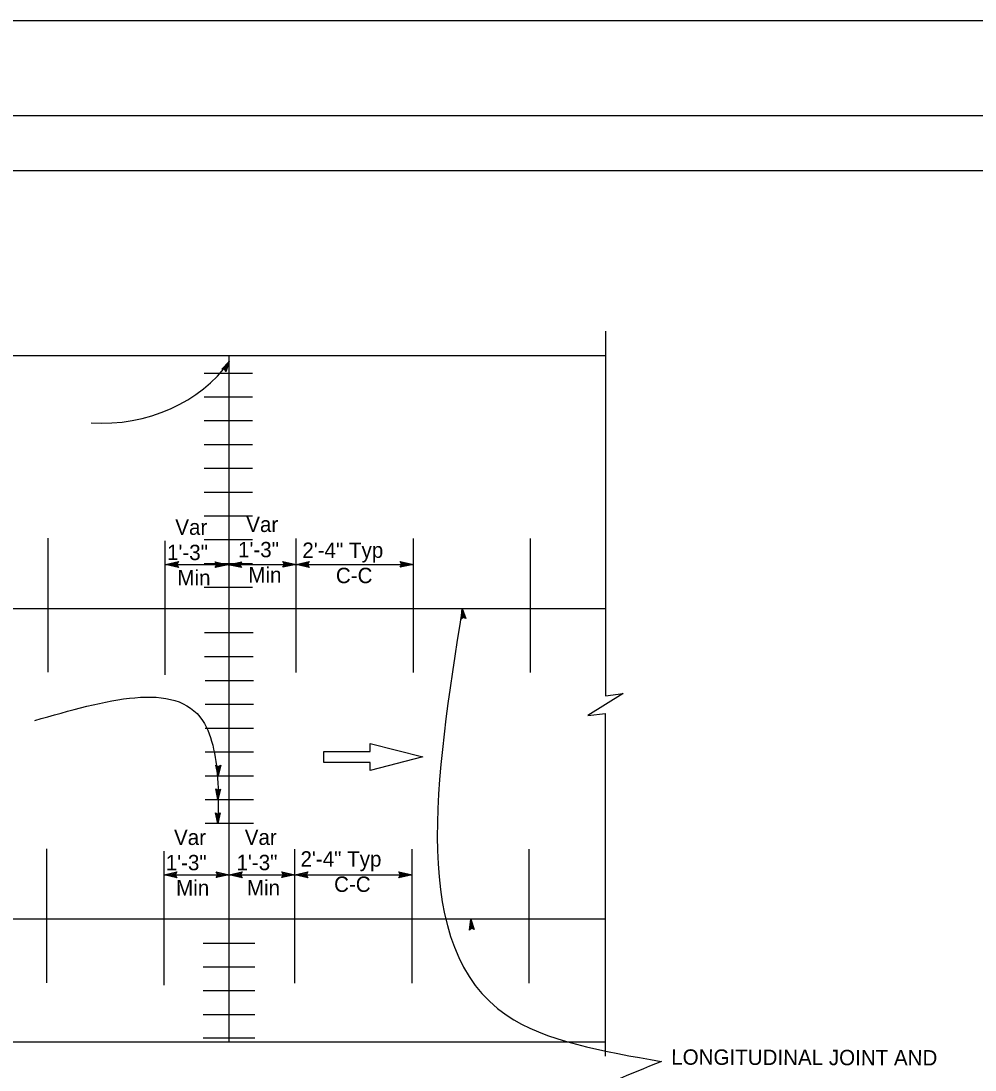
# Model space of a CAD drawing. Extents: x -894 to 866, y -472 to 714.
# Drawn here: x -192.5 to 242, y 236 to 713.6 of the extents above; entities that cross this region are included whole.
import ezdxf

# ---------------------------------------------------------------- set-up
doc = ezdxf.new("R2010")
doc.units = 0
for name, color, linetype in [('border_PLOTTING-ELEMENTS', 7, 'Continuous'), ('border_rw_22x34_Cut_Lines', 7, 'Continuous'), ('border_SHEET', 7, 'Continuous'), ('pp_PRESENTATION', 7, 'Continuous'), ('rd_PAVEMENT', 7, 'Continuous'), ('rd_PAVEMENT-anno', 7, 'Continuous'), ('STR_Reinforcement A', 7, 'Continuous'), ('STR_Reinforcement B', 7, 'Continuous')]:
    doc.layers.add(name, color=color, linetype=linetype)

msp = doc.modelspace()

# ---------------------------------------------------------------- linework, layer by layer
at = {"layer": 'border_PLOTTING-ELEMENTS'}
for points in [[(-894.04, -472.44), (865.96, -472.44), (865.96, 713.56), (-894.04, 713.56)], [(-864.04, 670.56), (835.96, 670.56), (835.96, -429.44), (-864.04, -429.44)]]:
    msp.add_lwpolyline(points, close=True, dxfattribs=at)
at = {"layer": 'border_rw_22x34_Cut_Lines'}
msp.add_lwpolyline([(-864.04, 670.56), (835.96, 670.56), (835.96, -429.44), (-864.04, -429.44)], close=True, dxfattribs=at)
at = {"layer": 'border_SHEET'}
msp.add_line((-814.04, 645.56), (810.96, 645.56), dxfattribs=at)
at = {"layer": 'pp_PRESENTATION'}
for p, q in [((-33.42, 381.04), (-33.42, 384.68)), ((-33.42, 384.68), (-9.51, 378.54)), ((-54.52, 378.54), (-54.52, 381.04)), ((-54.52, 381.04), (-33.42, 381.04)), ((-54.52, 376.04), (-54.52, 378.54)), ((-9.51, 378.54), (-33.42, 372.4)), ((-33.42, 376.04), (-54.52, 376.04)), ((-33.42, 372.4), (-33.42, 376.04))]:
    msp.add_line(p, q, dxfattribs=at)
at = {"layer": 'rd_PAVEMENT'}
for p, q in [((73.72, 572.3), (73.72, 406.39)), ((-688.41, 561.29), (73.72, 561.29)), ((-97.62, 249), (-97.62, 561.29)), ((-688.41, 446.11), (73.72, 446.11)), ((81.72, 407.39), (65.72, 397.39)), ((73.72, 406.39), (81.72, 407.39)), ((65.72, 397.39), (73.72, 398.39)), ((73.58, 398.38), (73.58, 242.27)), ((-688.41, 304.81), (73.58, 304.81)), ((-294.59, 248.86), (73.58, 248.86))]:
    msp.add_line(p, q, dxfattribs=at)
at = {"layer": 'rd_PAVEMENT-anno'}
for p, q in [((-101.02, 554.99), (-97.63, 558.56)), ((-99.77, 554.99), (-101.02, 554.99)), ((-101.02, 554.99), (-101.02, 554.99)), ((-100.68, 555), (-98.19, 557.61)), ((-100.34, 555.01), (-98.77, 556.66)), ((-100.03, 554.99), (-99.33, 555.72)), ((-99.18, 553.89), (-99.77, 554.99)), ((-99.33, 555.72), (-99.65, 554.78)), ((-98.77, 556.66), (-99.5, 554.47)), ((-98.2, 557.6), (-99.33, 554.2)), ((-97.63, 558.56), (-99.18, 553.89)), ((-97.63, 558.56), (-97.63, 558.56)), ((-99.18, 553.89), (-99.18, 553.89)), ((-126.76, 466.2), (-67.19, 466.2)), ((-126.7, 466.19), (-120.7, 467.52)), ((-120.7, 464.85), (-126.7, 466.19)), ((-126.7, 466.19), (-126.7, 466.19)), ((-120.92, 465.21), (-125.32, 466.19)), ((-125.31, 466.2), (-120.94, 467.16)), ((-123.94, 466.19), (-121.11, 466.82)), ((-121.15, 465.57), (-123.94, 466.19)), ((-122.56, 466.19), (-121.35, 466.46)), ((-121.33, 465.92), (-122.56, 466.19)), ((-120.7, 467.52), (-121.5, 466.19)), ((-121.5, 466.19), (-120.7, 464.85)), ((-120.7, 467.52), (-120.7, 467.52)), ((-120.7, 464.85), (-120.7, 464.85)), ((-103.31, 466.05), (-104.11, 467.39)), ((-104.11, 467.39), (-104.11, 467.39)), ((-104.11, 467.39), (-98.11, 466.05)), ((-98.11, 466.05), (-104.11, 464.72)), ((-104.11, 464.72), (-103.31, 466.05)), ((-104.11, 464.72), (-104.11, 464.72)), ((-103.89, 467.03), (-99.49, 466.05)), ((-99.5, 466.05), (-103.87, 465.08)), ((-100.87, 466.05), (-103.7, 465.43)), ((-103.66, 466.67), (-100.87, 466.05)), ((-103.48, 466.33), (-102.25, 466.05)), ((-102.25, 466.05), (-103.46, 465.79)), ((-98.11, 466.05), (-92.11, 467.38)), ((-92.11, 464.71), (-98.11, 466.05)), ((-98.11, 466.05), (-98.11, 466.05)), ((-98.11, 466.05), (-98.11, 466.05)), ((-92.32, 465.07), (-96.73, 466.05)), ((-96.72, 466.05), (-92.34, 467.02)), ((-95.35, 466.05), (-92.52, 466.67)), ((-92.56, 465.43), (-95.35, 466.05)), ((-93.96, 466.05), (-92.76, 466.31)), ((-92.73, 465.77), (-93.96, 466.05)), ((-92.11, 467.38), (-92.91, 466.05)), ((-92.91, 466.05), (-92.11, 464.71)), ((-92.11, 467.38), (-92.11, 467.38)), ((-92.11, 464.71), (-92.11, 464.71)), ((-72.4, 466.2), (-73.2, 467.54)), ((-73.2, 467.54), (-73.2, 467.54)), ((-73.2, 467.54), (-67.2, 466.2)), ((-67.2, 466.2), (-73.2, 464.87)), ((-73.2, 464.87), (-72.4, 466.2)), ((-73.2, 464.87), (-73.2, 464.87)), ((-72.98, 467.19), (-68.58, 466.2)), ((-68.59, 466.2), (-72.96, 465.23)), ((-69.96, 466.21), (-72.79, 465.58)), ((-72.75, 466.83), (-69.96, 466.21)), ((-72.57, 466.48), (-71.34, 466.21)), ((-71.34, 466.21), (-72.55, 465.94)), ((-67.2, 466.2), (-67.2, 466.2)), ((-67.19, 466.2), (-13.79, 466.2)), ((-67.18, 466.19), (-61.18, 467.52)), ((-61.18, 464.85), (-67.18, 466.19)), ((-67.18, 466.19), (-67.18, 466.19)), ((-61.4, 465.21), (-65.8, 466.19)), ((-65.79, 466.2), (-61.42, 467.16)), ((-64.42, 466.19), (-61.6, 466.82)), ((-61.63, 465.57), (-64.42, 466.19)), ((-63.04, 466.19), (-61.83, 466.46)), ((-61.81, 465.92), (-63.04, 466.19)), ((-61.18, 467.52), (-61.98, 466.19)), ((-61.98, 466.19), (-61.18, 464.85)), ((-61.18, 467.52), (-61.18, 467.52)), ((-61.18, 464.85), (-61.18, 464.85)), ((-18.99, 466.2), (-19.79, 467.54)), ((-19.79, 467.54), (-19.79, 467.54)), ((-19.79, 467.54), (-13.79, 466.2)), ((-13.79, 466.2), (-19.79, 464.87)), ((-19.79, 464.87), (-18.99, 466.2)), ((-19.79, 464.87), (-19.79, 464.87)), ((-19.58, 467.18), (-15.17, 466.2)), ((-15.18, 466.2), (-19.56, 465.23)), ((-16.55, 466.2), (-19.38, 465.58)), ((-19.34, 466.83), (-16.55, 466.2)), ((-19.17, 466.48), (-17.94, 466.2)), ((-17.94, 466.2), (-19.15, 465.94)), ((-13.79, 466.2), (-13.79, 466.2)), ((7.93, 441.3), (8.47, 446.18)), ((8.19, 441.5), (8.59, 445.09)), ((8.47, 446.18), (8.47, 446.18)), ((8.47, 446.18), (10.05, 441.53)), ((8.6, 445.08), (9.75, 441.68)), ((8.93, 442.05), (7.93, 441.3)), ((7.93, 441.3), (7.93, 441.3)), ((8.46, 441.72), (8.71, 443.99)), ((8.71, 443.99), (9.46, 441.8)), ((8.72, 441.89), (8.83, 442.89)), ((8.83, 442.89), (9.15, 441.95)), ((10.05, 441.53), (8.93, 442.05)), ((10.05, 441.53), (10.05, 441.53)), ((-102.74, 370.02), (-103.67, 374.85)), ((-103.67, 374.85), (-103.67, 374.85)), ((-103.67, 374.85), (-102.62, 374.18)), ((-102.71, 371.13), (-103.39, 374.65)), ((-102.68, 372.23), (-103.11, 374.5)), ((-102.65, 373.33), (-102.83, 374.31)), ((-101.53, 374.79), (-102.74, 370.02)), ((-101.82, 374.62), (-102.71, 371.12)), ((-102.12, 374.44), (-102.68, 372.23)), ((-102.4, 374.31), (-102.65, 373.33)), ((-102.62, 374.18), (-101.53, 374.79)), ((-101.53, 374.79), (-101.53, 374.79)), ((-102.74, 370.02), (-102.74, 370.02)), ((-102.81, 359.17), (-103.73, 364)), ((-103.73, 364), (-103.73, 364)), ((-103.73, 364), (-102.69, 363.33)), ((-102.78, 360.28), (-103.45, 363.8)), ((-102.74, 361.38), (-103.18, 363.65)), ((-102.71, 362.48), (-102.89, 363.45)), ((-101.6, 363.93), (-102.81, 359.17)), ((-101.89, 363.77), (-102.77, 360.27)), ((-102.18, 363.59), (-102.74, 361.38)), ((-102.46, 363.46), (-102.71, 362.48)), ((-102.69, 363.33), (-101.6, 363.93)), ((-101.6, 363.93), (-101.6, 363.93)), ((-102.81, 359.17), (-102.81, 359.17)), ((-102.82, 348.31), (-103.84, 353.12)), ((-103.84, 353.12), (-103.84, 353.12)), ((-103.84, 353.12), (-102.78, 352.47)), ((-102.81, 349.43), (-103.55, 352.93)), ((-102.8, 350.52), (-103.28, 352.79)), ((-102.79, 351.63), (-102.99, 352.6)), ((-101.7, 353.1), (-102.82, 348.31)), ((-101.99, 352.93), (-102.81, 349.42)), ((-102.28, 352.75), (-102.8, 350.52)), ((-102.56, 352.61), (-102.79, 351.63)), ((-102.78, 352.47), (-101.7, 353.1)), ((-101.7, 353.1), (-101.7, 353.1)), ((-102.82, 348.31), (-102.82, 348.31)), ((-127.34, 324.9), (-97.62, 324.9)), ((-97.62, 324.9), (-67.77, 324.9)), ((-67.77, 324.9), (-14.38, 324.9)), ((-19.58, 324.9), (-20.38, 326.24)), ((-20.38, 326.24), (-20.38, 326.24)), ((-20.38, 326.24), (-14.38, 324.9)), ((-14.38, 324.9), (-20.38, 323.57)), ((-20.38, 323.57), (-19.58, 324.9)), ((-20.16, 325.88), (-15.76, 324.9)), ((-15.77, 324.89), (-20.15, 323.93)), ((-17.14, 324.9), (-19.97, 324.27)), ((-19.93, 325.52), (-17.14, 324.9)), ((-19.75, 325.17), (-18.52, 324.9)), ((-18.52, 324.9), (-19.73, 324.63)), ((-14.38, 324.9), (-14.38, 324.9)), ((-20.38, 323.57), (-20.38, 323.57)), ((11.8, 299.76), (12.34, 304.65)), ((12.07, 299.97), (12.46, 303.55)), ((12.33, 300.18), (12.58, 302.45)), ((12.34, 304.65), (12.34, 304.65)), ((12.34, 304.65), (13.93, 300)), ((12.47, 303.55), (13.62, 300.15)), ((12.58, 302.45), (13.33, 300.26)), ((12.59, 300.35), (12.7, 301.36)), ((12.7, 301.36), (13.02, 300.42)), ((12.8, 300.52), (11.8, 299.76)), ((11.8, 299.76), (11.8, 299.76)), ((13.93, 300), (12.8, 300.52)), ((13.93, 300), (13.93, 300))]:
    msp.add_line(p, q, dxfattribs=at)
for points in [[(-121.44, 323.58), (-127.34, 324.9), (-121.44, 326.21), (-121.65, 325.86), (-125.98, 324.9), (-121.65, 323.93), (-121.86, 324.28), (-124.63, 324.9), (-121.86, 325.51), (-122.07, 325.16), (-123.27, 324.89), (-122.07, 324.63), (-122.23, 324.9), (-121.44, 326.21), (-122.23, 324.9)], [(-103.53, 326.22), (-97.62, 324.9), (-103.53, 323.59), (-103.32, 323.94), (-98.99, 324.89), (-103.32, 325.87), (-103.11, 325.52), (-100.34, 324.9), (-103.11, 324.29), (-102.9, 324.63), (-101.7, 324.9), (-102.9, 325.17), (-102.74, 324.9), (-103.53, 323.59), (-102.74, 324.9)], [(-91.72, 323.58), (-97.62, 324.9), (-91.72, 326.21), (-91.93, 325.86), (-96.25, 324.9), (-91.92, 323.93), (-92.13, 324.28), (-94.9, 324.9), (-92.14, 325.51), (-92.35, 325.16), (-93.54, 324.89), (-92.34, 324.63), (-92.5, 324.9), (-91.72, 326.21), (-92.5, 324.9)], [(-73.68, 326.22), (-67.77, 324.9), (-73.68, 323.59), (-73.47, 323.94), (-69.14, 324.89), (-73.47, 325.87), (-73.26, 325.52), (-70.49, 324.9), (-73.26, 324.29), (-73.05, 324.63), (-71.85, 324.9), (-73.05, 325.17), (-72.89, 324.9), (-73.68, 323.59), (-72.89, 324.9)], [(-61.87, 323.58), (-67.77, 324.9), (-61.87, 326.21), (-62.08, 325.86), (-66.41, 324.9), (-62.08, 323.93), (-62.29, 324.28), (-65.06, 324.9), (-62.29, 325.51), (-62.5, 325.16), (-63.7, 324.89), (-62.49, 324.63), (-62.66, 324.9), (-61.87, 326.21), (-62.66, 324.9)]]:
    msp.add_lwpolyline(points, close=True, dxfattribs=at)
msp.add_ellipse((-155.65, 588.06), major_axis=(-67.58, 0), ratio=0.852386, start_param=1.498291, end_param=2.603732, dxfattribs=at)
for points in [[(8.43, 446.16), (28.51, 261.09), (99.09, 239.91)], [(-186.22, 395.1), (-109.78, 395.1), (-102.8, 366.76), (-102.8, 348.37)], [(99.15, 239.93), (23.93, 197.67), (8.84, 22)]]:
    msp.add_spline(points, degree=3, dxfattribs=at)
at = {"layer": 'STR_Reinforcement A'}
for p, q in [((-109.13, 553.29), (-87.09, 553.29)), ((-109.13, 542.46), (-87.09, 542.46)), ((-109.13, 531.63), (-87.09, 531.63)), ((-109.13, 520.79), (-87.09, 520.79)), ((-109.13, 510.07), (-87.09, 510.07)), ((-109.13, 509.96), (-87.09, 509.96)), ((-109.13, 499.12), (-87.09, 499.12)), ((-109.13, 488.29), (-87.09, 488.29)), ((-109.13, 477.45), (-87.09, 477.45)), ((-109.13, 466.62), (-87.09, 466.62)), ((-109.13, 455.78), (-87.09, 455.78)), ((-108.85, 435.15), (-86.81, 435.15)), ((-108.85, 424.31), (-86.81, 424.31)), ((-108.64, 413.34), (-86.6, 413.34)), ((-108.64, 402.5), (-86.6, 402.5)), ((-108.64, 391.67), (-86.6, 391.67)), ((-108.64, 380.84), (-86.6, 380.84)), ((-108.64, 370), (-86.6, 370)), ((-108.64, 359.17), (-86.6, 359.17)), ((-108.64, 348.33), (-86.6, 348.33)), ((-109.44, 293.84), (-85.92, 293.84)), ((-109.44, 283.01), (-85.92, 283.01)), ((-109.44, 272.17), (-85.92, 272.17)), ((-109.44, 272.17), (-87.4, 272.17)), ((-109.44, 261.34), (-85.92, 261.34)), ((-109.44, 261.34), (-87.4, 261.34)), ((-109.44, 250.73), (-85.92, 250.73))]:
    msp.add_line(p, q, dxfattribs=at)
at = {"layer": 'STR_Reinforcement B'}
for p, q in [((-180.15, 417.07), (-180.15, 478.06)), ((-67.19, 416.92), (-67.19, 477.91)), ((-13.79, 416.92), (-13.79, 477.91)), ((39.6, 416.92), (39.6, 477.91)), ((-126.76, 415.94), (-126.76, 476.94)), ((-180.74, 275.77), (-180.74, 336.76)), ((-127.34, 274.64), (-127.34, 335.63)), ((-67.77, 275.61), (-67.77, 336.61)), ((-14.38, 275.61), (-14.38, 336.61)), ((39.01, 275.61), (39.01, 336.61))]:
    msp.add_line(p, q, dxfattribs=at)

# ---------------------------------------------------------------- texts
at = {"layer": 'rd_PAVEMENT-anno'}
for s, p in [('Var', (-89.89, 480.93)), ('Var', (-122.21, 479.64)), ('1\'-3"', (-125.97, 468.14)), ('1\'-3"', (-93.64, 469.43)), ('2\'-4" Typ', (-64.35, 469.15)), ('Min', (-121.25, 456.64)), ('Min', (-88.93, 457.93)), ('C-C', (-49.06, 457.65)), ('Var', (-122.79, 338.45)), ('Var', (-90.57, 338.49)), ('2\'-4" Typ', (-65.18, 328.61)), ('1\'-3"', (-126.55, 326.95)), ('1\'-3"', (-94.32, 326.99)), ('Min', (-121.83, 315.45)), ('Min', (-89.61, 315.49)), ('C-C', (-49.89, 317.11))]:
    msp.add_text(s, height=7, dxfattribs=at).set_placement(p)
msp.add_text('LONGITUDINAL JOINT AND', height=7, rotation=359.8239, dxfattribs=at).set_placement((103.61, 238.45))

doc.saveas('drawing.dxf')
